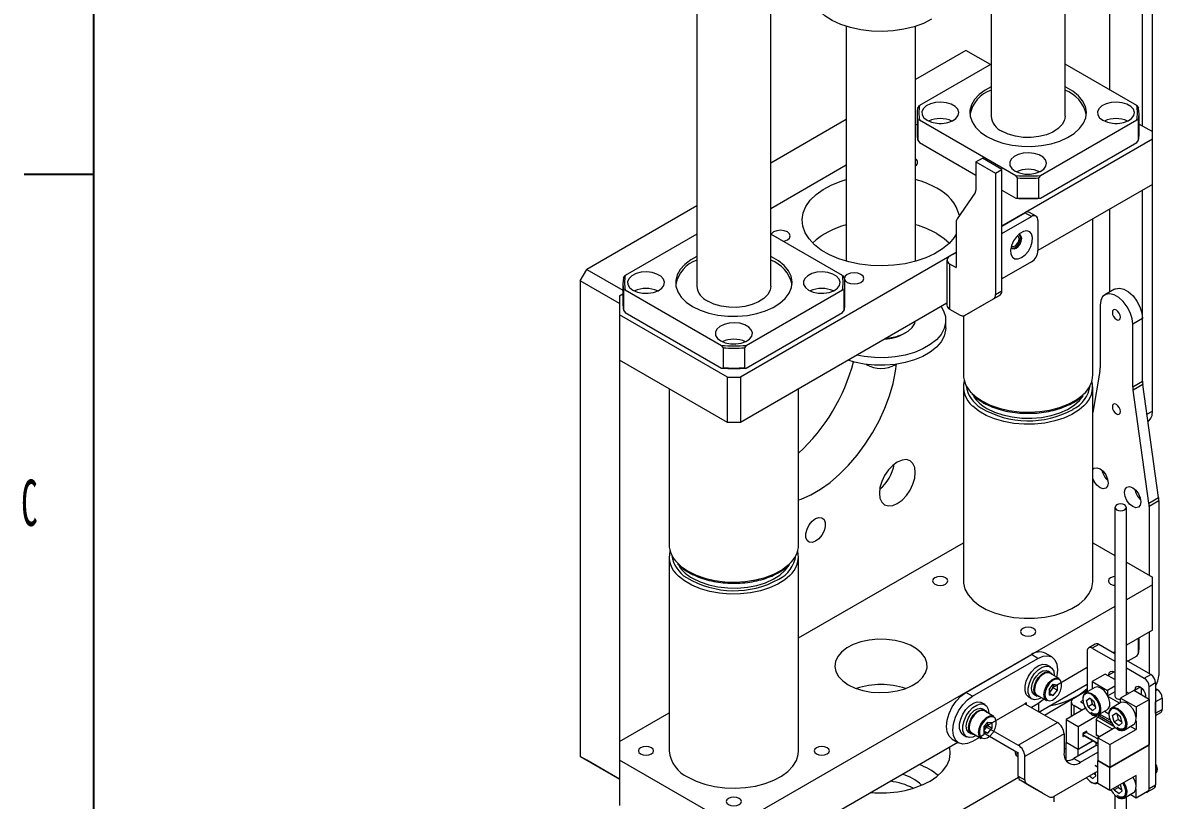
# Model space of a CAD drawing. Header units: millimetres. Extents: x 19 to 1665, y -46 to 1184.
# Drawn here: x 19.8 to 216.9, y 825 to 959.5 of the extents above; entities that cross this region are included whole.
import ezdxf

# ---------------------------------------------------------------- set-up
doc = ezdxf.new("R2010")
doc.units = ezdxf.units.MM
doc.header["$LTSCALE"] = 4
doc.layers.add('12', color=4, linetype='Continuous')
doc.styles.add('SLDTEXTSTYLE5', font='TXT', dxfattribs={"width": 0.525})

# ---------------------------------------------------------------- blocks, each defined once
blk = doc.blocks.new('블록12')
for p, q in [((31.99, 1161.2), (31.99, 21.2)), ((31.99, 933.2), (19.99, 933.2))]:
    blk.add_line(p, q)

msp = doc.modelspace()

# ---------------------------------------------------------------- linework, layer by layer
at = {"color": 7, "linetype": 'Continuous', "lineweight": 18}
for p, q in [((215.2, 940.64), (215.2, 1007.59)), ((213.5, 941.62), (213.5, 1006.61)), ((207.84, 947.82), (207.84, 1003.35)), ((200.1, 943.31), (200.1, 998.88)), ((187.3, 978.1), (187.3, 943.31)), ((136.39, 972.75), (136.39, 913.92)), ((149.19, 913.92), (149.19, 969.49)), ((162.24, 958.87), (162.24, 918.22)), ((174.24, 918.22), (174.24, 958.87)), ((182.95, 954.68), (174.24, 949.65)), ((187.19, 952.23), (182.95, 954.68)), ((187.3, 952.29), (174.91, 945.14)), ((212.49, 945.14), (200.1, 952.29)), ((174.59, 944.72), (174.91, 945.14)), ((212.49, 945.14), (212.81, 944.72)), ((162.24, 942.72), (149.19, 935.19)), ((174.5, 943.67), (174.5, 940.22)), ((174.91, 942.67), (174.59, 942.62)), ((174.59, 942.62), (174.59, 939.17)), ((174.91, 942.67), (191.56, 933.05)), ((195.84, 933.05), (212.49, 942.67)), ((212.81, 942.62), (212.49, 942.67)), ((212.81, 939.17), (212.81, 942.62)), ((212.9, 940.22), (212.9, 943.67)), ((174.24, 941.81), (174.5, 941.96)), ((212.9, 941.96), (215.2, 940.64)), ((215.2, 939.33), (215.2, 940.64)), ((174.59, 939.17), (174.91, 938.75)), ((174.91, 938.75), (184.65, 933.12)), ((215.2, 939.33), (189.17, 924.31)), ((195.84, 929.13), (212.49, 938.75)), ((212.49, 938.75), (212.81, 939.17)), ((215.2, 931.49), (215.2, 939.33)), ((149.19, 927.35), (162.24, 934.89)), ((184.65, 935.41), (185.78, 936.07)), ((184.65, 935.41), (188.04, 933.45)), ((184.65, 935.41), (184.65, 930.54)), ((189.17, 934.11), (185.78, 936.07)), ((188.04, 933.45), (189.17, 934.11)), ((188.04, 933.45), (188.04, 912.44)), ((189.17, 913.09), (189.17, 934.11)), ((191.88, 932.63), (191.56, 933.05)), ((191.88, 929.18), (191.88, 932.63)), ((195.84, 933.05), (195.52, 932.63)), ((195.52, 932.63), (195.52, 929.18)), ((189.17, 930.51), (191.56, 929.13)), ((215.2, 931.49), (195.4, 920.06)), ((213.5, 897.48), (213.5, 930.51)), ((215.2, 892.29), (215.2, 931.49)), ((184.5, 929.97), (181.41, 925.57)), ((191.56, 929.13), (191.88, 929.18)), ((195.52, 929.18), (195.84, 929.13)), ((136.39, 927.8), (117.33, 916.8)), ((189.17, 924.31), (193.13, 926.59)), ((194.27, 925.94), (193.13, 926.59)), ((195.07, 926.02), (193.93, 926.67)), ((207.84, 912.92), (207.84, 927.25)), ((181.26, 925.01), (181.26, 917.12)), ((189.17, 923), (194.27, 925.94)), ((195.4, 925.29), (195.4, 920.06)), ((204.9, 898.57), (204.9, 925.55)), ((136.39, 922.9), (124, 915.75)), ((161.58, 915.75), (149.19, 922.9)), ((181.26, 919.74), (143.92, 898.18)), ((180.12, 919.08), (181.26, 919.74)), ((116.2, 914.84), (117.33, 916.8)), ((117.33, 916.8), (123.59, 913.19)), ((179.66, 918.43), (179.66, 910.59)), ((180.12, 917.78), (180.12, 909.94)), ((180.12, 917.78), (181.26, 917.12)), ((194.27, 918.1), (189.17, 915.16)), ((122.99, 910.92), (116.2, 914.84)), ((116.2, 914.84), (116.2, 832.53)), ((123.67, 915.32), (124, 915.75)), ((161.58, 915.75), (161.9, 915.32)), ((123.59, 914.28), (123.59, 910.83)), ((124, 913.28), (123.67, 913.23)), ((123.67, 913.23), (123.67, 909.78)), ((124, 913.28), (140.65, 903.66)), ((144.93, 903.66), (161.58, 913.28)), ((161.9, 913.23), (161.58, 913.28)), ((161.9, 909.78), (161.9, 913.23)), ((161.99, 910.83), (161.99, 914.28)), ((188.04, 912.44), (189.17, 913.09)), ((208.67, 913.4), (206.97, 912.42)), ((122.99, 912.22), (123.59, 912.57)), ((122.99, 912.22), (122.99, 908.96)), ((179.66, 910.97), (143.92, 890.34)), ((182.72, 908.82), (187.71, 911.71)), ((188.84, 912.36), (183.85, 909.48)), ((188.84, 912.36), (187.71, 911.71)), ((141.66, 898.18), (122.99, 908.96)), ((122.99, 908.96), (122.99, 901.12)), ((123.67, 909.78), (124, 909.36)), ((124, 909.36), (140.65, 899.74)), ((144.93, 899.74), (161.58, 909.36)), ((161.58, 909.36), (161.9, 909.78)), ((180.12, 909.94), (181.92, 908.9)), ((182.72, 908.82), (183.85, 909.48)), ((206.15, 910.59), (206.15, 899.77)), ((179.44, 906.67), (179.44, 907.98)), ((182.5, 908.75), (182.5, 898.57)), ((213.5, 908.3), (211.8, 907.32)), ((211.8, 896.5), (211.8, 907.32)), ((213.5, 897.48), (213.5, 908.3)), ((172.2, 905.69), (172.49, 905.85)), ((140.97, 903.24), (140.65, 903.66)), ((140.97, 899.79), (140.97, 903.24)), ((144.93, 903.66), (144.61, 903.24)), ((144.61, 903.24), (144.61, 899.79)), ((141.66, 890.34), (122.99, 901.12)), ((122.99, 901.12), (122.99, 835.14)), ((140.65, 899.74), (140.97, 899.79)), ((144.61, 899.79), (144.93, 899.74)), ((206.1, 899.22), (204.9, 892.05)), ((141.66, 898.18), (143.92, 898.18)), ((141.66, 890.34), (141.66, 898.18)), ((143.92, 898.18), (143.92, 890.34)), ((211.8, 896.5), (213.5, 897.48)), ((131.59, 896.16), (131.59, 869.18)), ((153.99, 869.18), (153.99, 896.16)), ((182.5, 896.48), (182.5, 862.9)), ((204.9, 862.9), (204.9, 896.48)), ((213.54, 896.89), (211.85, 895.91)), ((214.59, 876.36), (211.85, 895.91)), ((216.28, 877.34), (213.54, 896.89)), ((214.26, 891.76), (215.2, 892.29)), ((143.92, 890.34), (141.66, 890.34)), ((214.59, 876.36), (216.28, 877.34)), ((208.71, 875.64), (208.71, 842.98)), ((210.71, 843.23), (210.71, 875.64)), ((216.33, 876.75), (214.63, 875.77)), ((214.63, 875.77), (214.63, 863.88)), ((216.33, 876.75), (216.33, 846.57)), ((153.99, 853.04), (182.5, 869.5)), ((204.9, 869.5), (208.71, 867.3)), ((131.59, 867.09), (131.59, 833.51)), ((153.99, 833.51), (153.99, 867.09)), ((210.71, 866.14), (215.2, 863.55)), ((215.2, 862.25), (215.2, 863.55)), ((215.2, 862.25), (210.71, 859.66)), ((215.2, 854.41), (215.2, 862.25)), ((208.71, 858.5), (143.92, 821.1)), ((215.2, 854.41), (210.71, 851.82)), ((214.63, 854.08), (214.63, 846.9)), ((205.32, 851.99), (204.19, 851.33)), ((205.92, 851.93), (204.79, 851.27)), ((208.71, 850.32), (205.92, 851.93)), ((212.81, 850.33), (212.81, 853.03)), ((212.9, 851.38), (212.9, 853.08)), ((182.95, 843.63), (194.27, 850.17)), ((195.4, 849.51), (194.27, 850.17)), ((197.8, 849.75), (196.67, 850.4)), ((203.94, 850.78), (203.94, 843.72)), ((204.79, 851.27), (208.71, 849.01)), ((208.71, 850.66), (208.41, 850.49)), ((212.49, 849.91), (210.95, 849.02)), ((212.49, 849.91), (212.81, 850.33)), ((184.08, 842.98), (195.4, 849.51)), ((197.56, 848.04), (197, 848.36)), ((203.94, 847.91), (197.93, 844.44)), ((214.91, 846.74), (210.71, 849.16)), ((210.71, 847.86), (213.78, 846.08)), ((197.54, 847.08), (197.14, 847.31)), ((199.07, 846.01), (197.46, 846.94)), ((198.23, 846.57), (198.22, 846.5)), ((207.05, 846.8), (204.79, 845.49)), ((208.71, 845.84), (207.05, 846.8)), ((207.67, 846.67), (208.58, 847.19)), ((207.67, 846.44), (207.67, 846.67)), ((213.78, 846.08), (214.91, 846.74)), ((203.94, 844.97), (195.84, 840.3)), ((196.53, 839.71), (203.94, 843.99)), ((197.33, 844.12), (198.06, 845.02)), ((197.33, 843.53), (198.04, 844.42)), ((197.33, 844.12), (197.33, 843.16)), ((198.04, 844.42), (198.04, 845.01)), ((198.04, 844.42), (198.78, 843.99)), ((198.06, 845.02), (198.78, 844.96)), ((198.06, 843.09), (198.78, 843.99)), ((198.78, 843.99), (198.78, 844.96)), ((201.62, 842.65), (203.94, 843.99)), ((205.22, 844.46), (203.6, 843.53)), ((204.79, 845.49), (204.79, 844.21)), ((204.79, 845.49), (207.45, 843.96)), ((208.71, 844.69), (207.45, 843.96)), ((207.45, 843.96), (207.45, 843.13)), ((211.97, 843.96), (209.71, 842.65)), ((214.63, 842.42), (211.97, 843.96)), ((212.2, 844.06), (213.1, 844.58)), ((212.2, 843.83), (212.2, 844.06)), ((213.33, 843.18), (213.33, 844.42)), ((213.33, 844.38), (213.42, 844.33)), ((215.76, 845.27), (214.63, 844.61)), ((214.63, 826.98), (214.63, 844.61)), ((215.76, 845.27), (215.76, 827.63)), ((215.76, 844.29), (216.04, 844.12)), ((215.76, 843.96), (216.04, 844.12)), ((184.08, 842.98), (182.95, 843.63)), ((186.25, 841.51), (185.68, 841.83)), ((193.42, 841.84), (193.13, 841.67)), ((193.42, 841.51), (193.42, 841.84)), ((193.8, 842.82), (194.36, 842.49)), ((194.78, 843.22), (195.18, 842.99)), ((195.26, 843.13), (196.87, 842.2)), ((197.33, 843.51), (198.06, 843.09)), ((198.06, 843.09), (197.33, 843.16)), ((201.15, 842), (201.15, 839.48)), ((203.16, 842.23), (202.75, 842)), ((202.75, 842), (203.26, 841.7)), ((203.79, 842.21), (204.32, 842.65)), ((204.42, 842.57), (203.79, 842.21)), ((204.09, 841.14), (203.79, 842.21)), ((205.15, 842.01), (204.32, 842.65)), ((204.82, 841.56), (204.58, 842.45)), ((205.44, 840.94), (205.15, 842.01)), ((208.71, 843.71), (207.51, 843.02)), ((207.56, 842.91), (209.57, 841.75)), ((209.74, 841.85), (208.13, 840.92)), ((209.71, 841.83), (209.71, 842.65)), ((209.71, 842.65), (212.37, 841.12)), ((210.71, 843.71), (211.12, 843.47)), ((212.37, 841.12), (214.63, 842.42)), ((214.01, 843.01), (214.01, 842.78)), ((214.63, 842.42), (214.63, 834.59)), ((216.89, 842.65), (215.76, 842)), ((215.76, 840.04), (215.76, 842)), ((216.89, 842.65), (216.89, 840.69)), ((122.99, 835.14), (131.59, 840.11)), ((186.23, 840.55), (185.83, 840.78)), ((187.76, 839.48), (186.15, 840.41)), ((186.35, 837.75), (193.13, 841.67)), ((186.91, 840.04), (186.91, 839.97)), ((193.13, 841.67), (198.79, 838.41)), ((195.4, 841.67), (194.27, 841.02)), ((195.52, 841.74), (195.52, 840.34)), ((195.52, 840.34), (195.84, 840.3)), ((195.84, 840.3), (195.55, 840.28)), ((203.62, 840.9), (200.26, 838.96)), ((203.01, 840.55), (201.62, 841.35)), ((201.62, 841.35), (201.62, 839.75)), ((204.82, 841.56), (204.09, 841.14)), ((204.09, 841.14), (204.91, 840.5)), ((204.82, 841.56), (205.39, 841.12)), ((205.44, 840.94), (204.91, 840.5)), ((205.8, 839.72), (207.42, 840.65)), ((206.03, 839.85), (206.03, 839.55)), ((207.89, 838.81), (206.05, 839.86)), ((206.9, 840.35), (207.67, 839.91)), ((208.32, 839.6), (208.85, 840.04)), ((208.95, 839.96), (208.32, 839.6)), ((209.68, 839.4), (208.85, 840.04)), ((209.35, 838.95), (209.1, 839.84)), ((212.37, 841.12), (212.37, 839.4)), ((215.76, 840.04), (216.89, 840.69)), ((215.76, 839.63), (216.64, 840.14)), ((186.02, 837.59), (186.74, 838.49)), ((186.02, 837), (186.73, 837.89)), ((186.73, 837.89), (186.73, 838.48)), ((186.73, 837.89), (187.47, 837.46)), ((186.74, 838.49), (187.47, 838.43)), ((187.47, 837.46), (187.47, 838.43)), ((192, 834.49), (198.79, 838.41)), ((200.26, 838.96), (202.36, 837.75)), ((200.26, 838.96), (200.26, 835.04)), ((202.36, 837.75), (205.64, 839.65)), ((205.47, 838.9), (205.75, 839.39)), ((208.29, 837.26), (205.47, 838.9)), ((205.47, 838.9), (205.47, 836.28)), ((206.03, 839.55), (205.75, 839.39)), ((205.75, 839.39), (208.51, 837.79)), ((206.03, 839.55), (208.11, 838.35)), ((208.61, 838.52), (208.32, 839.6)), ((209.35, 838.95), (208.61, 838.52)), ((208.61, 838.52), (209.44, 837.89)), ((209.35, 838.95), (209.92, 838.51)), ((209.97, 838.33), (209.44, 837.89)), ((209.97, 838.33), (209.68, 839.4)), ((210.33, 837.11), (211.94, 838.04)), ((212.37, 838.72), (212.37, 837.2)), ((182.48, 836.29), (183.05, 835.96)), ((183.47, 836.69), (183.87, 836.46)), ((183.95, 836.6), (185.56, 835.67)), ((186.06, 836.28), (185.34, 835.86)), ((186.02, 837.59), (186.02, 836.63)), ((186.02, 836.98), (186.74, 836.56)), ((186.74, 836.56), (186.02, 836.63)), ((186.06, 837.51), (186.06, 836.28)), ((186.35, 837.75), (186.15, 837.64)), ((186.35, 837.75), (192, 834.49)), ((186.35, 836.45), (192, 833.18)), ((186.74, 836.56), (187.47, 837.46)), ((199.92, 836.45), (193.13, 832.53)), ((199.92, 836.45), (199.92, 833.18)), ((202.36, 837.75), (202.36, 833.83)), ((203.83, 836.9), (203.15, 836.51)), ((203.77, 836.71), (203.15, 836.35)), ((203.15, 836.51), (203.15, 835.99)), ((205.75, 834.78), (203.15, 836.28)), ((205.75, 834.72), (203.15, 836.22)), ((203.15, 836.06), (203.29, 836.14)), ((203.15, 835.99), (203.35, 836.1)), ((203.77, 836.71), (203.77, 836.87)), ((205.75, 835.57), (203.77, 836.71)), ((203.83, 836.68), (203.83, 836.9)), ((205.75, 836.12), (205.47, 836.28)), ((205.47, 836.28), (206.03, 835.96)), ((208.77, 837.54), (205.75, 835.79)), ((206.03, 835.96), (205.75, 836.12)), ((207.84, 834.59), (212.37, 837.2)), ((211.43, 837.74), (212.37, 837.2)), ((122.99, 835.14), (122.99, 831.88)), ((181.55, 834.98), (143.92, 813.26)), ((180.55, 835.56), (181.68, 834.9)), ((185.28, 835.83), (184.08, 835.14)), ((199.92, 833.83), (200.26, 834.03)), ((200.26, 835.04), (202.36, 833.83)), ((200.26, 834.94), (200.35, 834.99)), ((202.36, 833.74), (200.26, 834.94)), ((200.26, 831.83), (200.26, 834.94)), ((205.58, 834.49), (201.62, 832.2)), ((202.36, 833.83), (204.82, 835.26)), ((204.9, 835.21), (202.36, 833.74)), ((205.75, 834.72), (205.47, 834.88)), ((205.47, 834.88), (205.47, 834.88)), ((205.47, 834.42), (205.47, 834.88)), ((205.55, 835.68), (205.75, 835.79)), ((205.58, 834.49), (205.75, 834.39)), ((205.75, 835.7), (205.64, 835.63)), ((205.75, 835.79), (207.84, 834.59)), ((205.75, 835.79), (205.75, 831.88)), ((207.84, 834.59), (207.84, 830.67)), ((207.84, 830.67), (214.63, 834.59)), ((214.63, 834.49), (207.84, 830.57)), ((214.55, 834.54), (214.63, 834.49)), ((214.63, 826.65), (214.63, 834.49)), ((116.2, 832.53), (122.99, 828.61)), ((117.33, 831.88), (116.2, 832.53)), ((191.97, 833.2), (191.95, 833.18)), ((192, 829.15), (192, 833.18)), ((193.13, 828.5), (193.13, 832.53)), ((201.62, 832.2), (202.75, 831.55)), ((202.36, 832.63), (202.36, 833.74)), ((202.75, 831.55), (205.75, 833.28)), ((122.99, 828.61), (117.33, 831.88)), ((141.66, 821.1), (122.99, 831.88)), ((122.99, 831.88), (122.99, 824.04)), ((205.75, 830.01), (198.13, 825.61)), ((205.24, 831.06), (205.75, 830.76)), ((205.24, 830.99), (205.75, 830.7)), ((205.75, 831.88), (207.84, 830.67)), ((205.75, 831.78), (205.83, 831.83)), ((207.84, 830.57), (205.75, 831.78)), ((205.75, 827.86), (205.75, 831.78)), ((207.84, 826.65), (207.84, 830.57)), ((216.06, 830.22), (216.06, 830.4)), ((169.38, 815.87), (192.02, 828.94)), ((192, 829.15), (193.13, 828.5)), ((193.47, 827.77), (192.33, 828.42)), ((196.2, 826.19), (192.33, 828.42)), ((204.33, 829.19), (204.91, 828.74)), ((205.44, 829.18), (204.91, 828.74)), ((205.06, 829.62), (205.39, 829.36)), ((205.44, 829.18), (205.29, 829.75)), ((212.37, 829.26), (207.84, 826.65)), ((212.37, 827.64), (212.37, 829.26)), ((215.76, 829.64), (215.81, 829.67)), ((175.25, 827.56), (175.25, 827.57)), ((193.47, 827.77), (197.33, 825.53)), ((196.2, 826.19), (197.33, 825.53)), ((207.84, 826.65), (205.75, 827.86)), ((208.61, 826.77), (208.53, 827.05)), ((209.35, 827.19), (208.61, 826.77)), ((208.61, 826.77), (209.44, 826.13)), ((209.35, 827.19), (209.27, 827.47)), ((209.35, 827.19), (209.92, 826.75)), ((209.97, 826.57), (209.44, 826.13)), ((209.68, 827.64), (209.63, 827.68)), ((209.97, 826.57), (209.68, 827.64)), ((210.33, 825.35), (211.94, 826.28)), ((212.37, 825.34), (212.37, 826.96)), ((214.63, 826.65), (212.37, 825.34)), ((214.38, 826.43), (215.51, 827.08)), ((214.63, 826.98), (215.76, 827.63)), ((198.23, 824.69), (198.23, 825.67)), ((208.71, 825.83), (208.71, 796.5)), ((210.71, 796.5), (210.71, 825.57)), ((212.37, 825.34), (211.34, 825.93))]:
    msp.add_line(p, q, dxfattribs=at)
at = {"color": 7, "linetype": 'Continuous', "lineweight": 18, "flags": 128}
for points in [[(177.01, 960.07), (175.57, 959.36), (173.96, 958.78), (172.21, 958.35), (170.37, 958.08), (168.48, 957.98), (166.59, 958.04), (164.73, 958.27), (162.96, 958.66), (161.31, 959.2), (159.82, 959.88), (158.53, 960.69), (157.47, 961.59), (156.66, 962.59), (156.12, 963.64), (155.86, 964.72), (155.86, 964.84)], [(187.3, 948.4), (186.28, 947.84), (185.23, 947.06), (184.43, 946.19), (183.89, 945.25), (183.64, 944.27), (183.68, 943.29), (184, 942.32), (184.61, 941.39), (185.47, 940.54), (186.57, 939.79)], [(186.57, 939.79), (187.88, 939.15), (189.35, 938.65), (190.95, 938.3), (192.63, 938.12), (194.34, 938.09), (196.03, 938.24), (197.66, 938.55), (199.17, 939.01), (200.52, 939.62), (201.68, 940.34), (202.6, 941.17), (203.27, 942.08), (203.67, 943.04), (203.78, 944.03), (203.6, 945.01), (203.13, 945.96), (202.39, 946.85), (201.41, 947.65), (200.2, 948.35), (200.1, 948.4)], [(176.24, 942.6), (177.01, 942.27), (177.91, 942.09), (178.86, 942.07), (179.78, 942.21), (180.59, 942.5), (181.21, 942.92), (181.59, 943.42), (181.7, 943.97), (181.52, 944.51), (181.08, 945), (180.4, 945.39), (179.56, 945.65), (178.62, 945.75), (177.67, 945.69), (176.8, 945.47), (176.07, 945.11), (175.57, 944.64), (175.32, 944.11), (175.36, 943.56), (175.67, 943.04), (176.24, 942.6)], [(206.64, 942.6), (207.41, 942.27), (208.31, 942.09), (209.26, 942.07), (210.18, 942.21), (210.99, 942.5), (211.61, 942.92), (211.99, 943.42), (212.1, 943.97), (211.92, 944.51), (211.48, 945), (210.8, 945.39), (209.96, 945.65), (209.02, 945.75), (208.07, 945.69), (207.2, 945.47), (206.47, 945.11), (205.97, 944.64), (205.72, 944.11), (205.76, 943.56), (206.07, 943.04), (206.64, 942.6)], [(200.1, 943.31), (199.99, 942.62), (199.58, 941.85), (198.9, 941.16), (197.97, 940.56), (196.85, 940.1), (195.58, 939.78), (194.22, 939.63), (192.84, 939.65), (191.49, 939.85), (190.25, 940.2), (189.17, 940.7)], [(178.28, 942.06), (178.5, 942.07), (178.72, 942.06)], [(208.68, 942.06), (208.9, 942.07), (209.12, 942.06)], [(191.44, 933.82), (192.21, 933.49), (193.11, 933.31), (194.06, 933.29), (194.98, 933.43), (195.79, 933.73), (196.41, 934.14), (196.79, 934.65), (196.9, 935.2), (196.72, 935.74), (196.28, 936.22), (195.6, 936.61), (194.76, 936.87), (193.82, 936.97), (192.87, 936.91), (192, 936.69), (191.27, 936.33), (190.77, 935.87), (190.52, 935.33), (190.56, 934.78), (190.87, 934.26), (191.44, 933.82)], [(193.48, 933.28), (193.7, 933.29), (193.92, 933.28)], [(181.26, 922.92), (180.89, 922.34), (180.02, 921.31), (178.89, 920.36), (177.53, 919.52), (175.98, 918.8), (174.26, 918.22), (172.41, 917.79), (170.48, 917.52), (168.49, 917.41), (166.51, 917.48), (164.55, 917.71), (162.68, 918.1), (160.93, 918.64), (159.33, 919.33), (157.92, 920.14), (156.73, 921.06), (155.79, 922.08), (155.11, 923.16), (154.72, 924.28), (154.61, 925.43), (154.79, 926.58), (155.26, 927.69), (156, 928.76), (157.01, 929.75), (158.25, 930.65), (159.71, 931.43), (161.35, 932.08), (162.24, 932.36)], [(151.32, 921.67), (151.5, 921.7), (152.05, 921.91), (152.41, 922.23), (152.54, 922.6), (152.41, 922.97), (152.05, 923.28), (151.5, 923.49), (150.86, 923.57), (150.21, 923.49), (149.67, 923.28), (149.31, 922.97), (149.24, 922.87)], [(177.89, 923.02), (179.19, 922.15), (180.07, 921.37)], [(192.57, 918.85), (193.19, 919.32), (193.74, 919.98), (194.16, 920.76), (194.41, 921.57), (194.46, 922.32), (194.31, 922.93), (193.97, 923.33), (193.47, 923.49), (192.88, 923.39), (192.26, 923.03), (191.66, 922.45), (191.17, 921.72), (190.83, 920.92), (190.67, 920.13), (190.73, 919.44), (190.98, 918.92), (191.4, 918.64), (191.95, 918.61), (192.57, 918.85)], [(191.44, 920.58), (191.81, 920.88), (192.12, 921.3), (192.33, 921.78), (192.4, 922.25), (192.33, 922.63), (192.21, 922.8)], [(191.44, 920.88), (191.71, 921.1), (191.94, 921.41), (192.09, 921.76), (192.14, 922.1), (192.09, 922.38), (191.94, 922.56), (191.8, 922.6)], [(191.63, 920.47), (192, 920.77), (192.31, 921.19), (192.52, 921.67), (192.59, 922.14), (192.52, 922.52), (192.31, 922.76), (192.02, 922.82)], [(190.75, 920.63), (190.95, 920.41), (191.26, 920.34), (191.63, 920.47)], [(190.83, 920.93), (190.94, 920.83), (191.17, 920.78), (191.44, 920.88)], [(136.39, 919.01), (135.36, 918.45), (134.32, 917.67), (133.52, 916.79), (132.98, 915.86), (132.73, 914.88), (132.77, 913.89), (133.09, 912.93), (133.69, 912), (134.56, 911.15), (135.66, 910.4)], [(135.66, 910.4), (136.97, 909.76), (138.44, 909.26), (140.04, 908.91), (141.72, 908.72), (143.43, 908.7), (145.12, 908.85), (146.74, 909.16), (148.25, 909.62), (149.61, 910.23), (150.76, 910.95), (151.69, 911.78), (152.36, 912.69), (152.76, 913.65), (152.87, 914.63), (152.69, 915.62), (152.22, 916.57), (151.48, 917.46), (150.5, 918.26), (149.29, 918.96), (149.19, 919.01)], [(190.87, 920.47), (191.07, 920.46), (191.44, 920.58)], [(125.33, 913.2), (126.09, 912.88), (126.99, 912.7), (127.95, 912.68), (128.87, 912.82), (129.68, 913.11), (130.3, 913.53), (130.68, 914.03), (130.79, 914.58), (130.61, 915.12), (130.16, 915.61), (129.49, 916), (128.65, 916.25), (127.71, 916.36), (126.76, 916.3), (125.89, 916.08), (125.16, 915.72), (124.66, 915.25), (124.41, 914.72), (124.44, 914.17), (124.76, 913.65), (125.33, 913.2)], [(155.73, 913.2), (156.49, 912.88), (157.39, 912.7), (158.35, 912.68), (159.27, 912.82), (160.08, 913.11), (160.7, 913.53), (161.08, 914.03), (161.19, 914.58), (161.01, 915.12), (160.56, 915.61), (159.89, 916), (159.05, 916.25), (158.11, 916.36), (157.16, 916.3), (156.29, 916.08), (155.56, 915.72), (155.06, 915.25), (154.81, 914.72), (154.84, 914.17), (155.16, 913.65), (155.73, 913.2)], [(162.4, 914.56), (162.94, 914.35), (163.59, 914.28), (164.23, 914.35), (164.77, 914.56), (165.14, 914.88), (165.27, 915.25), (165.14, 915.62), (164.77, 915.94), (164.23, 916.15), (163.59, 916.22), (162.94, 916.15), (162.4, 915.94), (162.03, 915.62), (161.91, 915.29)], [(161.94, 915.05), (162.03, 914.88), (162.4, 914.56)], [(149.19, 913.92), (149.07, 913.23), (148.67, 912.46), (147.99, 911.77), (147.06, 911.17), (145.94, 910.71), (144.67, 910.39), (143.31, 910.24), (141.92, 910.26), (140.58, 910.46), (139.34, 910.81), (138.26, 911.31)], [(208.67, 913.4), (208.82, 913.47), (209.5, 913.58), (210.27, 913.4), (211.07, 912.93), (211.85, 912.22), (212.52, 911.33), (213.05, 910.32), (213.38, 909.29), (213.5, 908.3)], [(127.37, 912.67), (127.59, 912.68), (127.81, 912.67)], [(157.77, 912.67), (157.99, 912.68), (158.21, 912.67)], [(211.8, 907.32), (211.69, 908.31), (211.35, 909.34), (210.83, 910.35), (210.15, 911.25), (209.38, 911.95), (208.57, 912.42), (207.8, 912.6), (207.12, 912.49), (206.59, 912.09), (206.26, 911.44), (206.15, 910.59)], [(178.64, 910.39), (179.06, 909.65), (179.39, 908.63), (179.42, 907.59), (179.17, 906.56), (178.63, 905.56), (177.83, 904.63), (176.78, 903.79), (175.5, 903.05), (174.04, 902.44), (172.43, 901.98), (170.71, 901.67), (168.92, 901.52), (167.12, 901.54), (165.35, 901.73), (164.07, 901.98)], [(209.68, 908.54), (209.63, 908.89), (209.47, 909.24), (209.24, 909.55), (208.97, 909.77), (208.7, 909.86), (208.47, 909.82), (208.32, 909.64), (208.27, 909.36), (208.32, 909.02), (208.47, 908.66), (208.7, 908.35), (208.97, 908.14), (209.24, 908.04), (209.47, 908.09), (209.63, 908.26), (209.68, 908.54)], [(140.53, 904.43), (141.29, 904.1), (142.19, 903.92), (143.15, 903.9), (144.07, 904.04), (144.88, 904.34), (145.5, 904.75), (145.88, 905.26), (145.99, 905.81), (145.81, 906.35), (145.36, 906.83), (144.69, 907.22), (143.85, 907.48), (142.91, 907.58), (141.96, 907.52), (141.09, 907.3), (140.36, 906.94), (139.86, 906.48), (139.61, 905.94), (139.64, 905.39), (139.96, 904.87), (140.53, 904.43)], [(169.09, 904.87), (169.69, 904.94), (170.91, 905.2), (172, 905.6), (172.92, 906.13), (173.62, 906.76), (174.07, 907.47), (174.18, 907.81)], [(179.44, 906.67), (179.42, 906.28), (179.17, 905.25), (178.63, 904.26), (177.83, 903.33), (176.78, 902.48), (175.5, 901.75), (174.04, 901.14), (172.43, 900.67), (170.71, 900.36), (168.92, 900.22), (167.12, 900.24), (165.35, 900.42), (163.65, 900.77), (162.55, 901.1)], [(142.57, 903.89), (142.79, 903.9), (143.01, 903.89)], [(153.99, 876.91), (154.43, 877.07), (156.09, 877.8), (157.77, 878.77), (159.43, 879.95), (161.06, 881.35), (162.63, 882.93), (164.12, 884.67), (165.51, 886.56), (166.78, 888.55), (167.91, 890.63), (168.89, 892.77), (169.7, 894.93), (170.33, 897.09), (170.77, 899.21), (170.94, 900.48)], [(183.88, 895.46), (184.61, 894.79), (185.78, 894)], [(185.78, 894), (187.15, 893.32), (188.7, 892.78), (190.37, 892.39), (192.13, 892.17), (193.93, 892.1), (195.72, 892.21), (197.46, 892.48), (199.1, 892.9), (200.61, 893.48), (201.93, 894.18), (203.04, 895), (203.32, 895.25)], [(203.36, 893.21), (202.52, 892.49), (201.29, 891.72), (199.88, 891.08), (198.3, 890.58), (196.6, 890.23), (194.83, 890.04), (193.02, 890.02), (191.24, 890.17), (189.52, 890.48), (187.91, 890.94), (186.44, 891.55), (185.17, 892.29), (184.12, 893.13), (184.09, 893.16)], [(186.57, 892.75), (187.88, 892.12), (189.35, 891.62), (190.95, 891.27), (192.63, 891.08), (194.34, 891.06), (196.03, 891.21), (197.66, 891.52), (199.17, 891.98), (200.52, 892.58), (201.68, 893.31), (202.6, 894.14), (203.22, 894.95)], [(209.68, 892.21), (209.63, 892.56), (209.47, 892.91), (209.24, 893.22), (208.97, 893.44), (208.7, 893.53), (208.47, 893.49), (208.32, 893.31), (208.27, 893.03), (208.32, 892.69), (208.47, 892.33), (208.7, 892.02), (208.97, 891.81), (209.24, 891.71), (209.47, 891.76), (209.63, 891.93), (209.68, 892.21)], [(171.07, 883.48), (170.27, 882.89), (169.52, 882.1), (168.87, 881.16), (168.38, 880.13), (168.07, 879.08), (167.96, 878.09), (168.07, 877.22), (168.38, 876.53), (168.87, 876.07), (169.52, 875.88), (170.27, 875.95), (171.07, 876.29), (171.88, 876.88), (172.63, 877.67), (173.27, 878.61), (173.77, 879.64), (174.08, 880.69), (174.18, 881.68), (174.08, 882.55), (173.77, 883.24), (173.27, 883.7), (172.63, 883.89), (171.88, 883.82), (171.07, 883.48)], [(204.9, 882.16), (205.15, 882.4), (205.6, 882.49), (206.15, 882.3), (206.69, 881.87), (207.15, 881.25), (207.45, 880.54), (207.56, 879.85)], [(207.56, 879.85), (207.45, 879.29), (207.15, 878.94), (206.69, 878.85), (206.15, 879.04), (205.6, 879.47), (205.15, 880.09), (204.9, 880.62)], [(213.22, 876.59), (213.11, 876.03), (212.8, 875.67), (212.34, 875.58), (211.8, 875.77), (211.26, 876.21), (210.8, 876.83), (210.5, 877.53), (210.39, 878.22), (210.5, 878.78), (210.8, 879.14), (211.26, 879.23), (211.8, 879.04), (212.34, 878.6), (212.8, 877.98), (213.11, 877.28), (213.22, 876.59)], [(209, 876.05), (208.79, 875.86), (208.71, 875.64), (208.79, 875.42), (209, 875.23), (209.33, 875.11), (209.71, 875.06), (210.09, 875.11), (210.42, 875.23), (210.63, 875.42), (210.71, 875.64), (210.63, 875.86), (210.42, 876.05), (210.09, 876.17), (209.71, 876.22), (209.33, 876.17), (209, 876.05)], [(156.93, 873.68), (157.51, 873.9), (158.02, 873.85), (158.4, 873.55), (158.6, 873.03), (158.6, 872.35), (158.4, 871.59), (158.02, 870.85), (157.51, 870.21), (156.93, 869.76), (156.35, 869.54), (155.84, 869.59), (155.46, 869.89), (155.26, 870.42), (155.26, 871.1), (155.46, 871.85), (155.84, 872.59), (156.35, 873.23), (156.93, 873.68)], [(132.97, 866.07), (133.7, 865.4), (134.87, 864.6)], [(134.87, 864.6), (136.24, 863.93), (137.78, 863.39), (139.46, 863), (141.22, 862.78), (143.01, 862.71), (144.81, 862.82), (146.55, 863.09), (148.19, 863.51), (149.7, 864.09), (151.02, 864.79), (152.13, 865.61), (152.4, 865.86)], [(135.66, 863.36), (136.97, 862.73), (138.44, 862.23), (140.04, 861.88), (141.72, 861.69), (143.43, 861.67), (145.12, 861.82), (146.74, 862.13), (148.25, 862.59), (149.61, 863.19), (150.76, 863.92), (151.69, 864.75), (152.36, 865.66), (152.38, 865.69)], [(152.45, 863.82), (151.61, 863.1), (150.38, 862.33), (148.96, 861.69), (147.39, 861.19), (145.69, 860.84), (143.91, 860.65), (142.11, 860.63), (140.33, 860.78), (138.61, 861.09), (136.99, 861.55), (135.53, 862.16), (134.26, 862.9), (133.2, 863.74), (133.18, 863.77)], [(177.57, 862.36), (178, 862.2), (178.5, 862.14), (179.01, 862.2), (179.43, 862.36), (179.72, 862.61), (179.82, 862.9), (179.72, 863.19), (179.43, 863.44), (179.01, 863.6), (178.5, 863.66), (178, 863.6), (177.57, 863.44), (177.28, 863.19), (177.18, 862.9), (177.28, 862.61), (177.57, 862.36)], [(208.71, 863.65), (208.4, 863.6), (207.97, 863.44), (207.68, 863.19), (207.58, 862.9), (207.68, 862.61), (207.97, 862.36)], [(182.5, 862.9), (182.52, 862.51), (182.77, 861.48), (183.31, 860.49), (184.12, 859.56), (185.17, 858.71), (186.44, 857.98), (187.91, 857.37), (189.52, 856.9), (191.24, 856.59), (193.02, 856.45), (194.83, 856.47), (196.6, 856.66), (198.3, 857), (199.88, 857.51), (201.29, 858.15), (202.52, 858.91), (203.51, 859.78), (204.25, 860.73), (204.72, 861.74), (204.9, 862.77), (204.9, 862.9)], [(207.97, 862.36), (208.4, 862.2), (208.71, 862.15)], [(192.77, 853.59), (193.2, 853.42), (193.7, 853.36), (194.21, 853.42), (194.63, 853.59), (194.92, 853.83), (195.02, 854.13), (194.92, 854.42), (194.63, 854.67), (194.21, 854.83), (193.7, 854.89), (193.2, 854.83), (192.77, 854.67), (192.48, 854.42), (192.38, 854.13), (192.48, 853.83), (192.77, 853.59)], [(162.59, 844.94), (163.76, 844.38), (165.1, 843.96), (166.54, 843.69), (168.05, 843.59), (169.57, 843.65), (171.04, 843.88), (172.41, 844.26), (173.63, 844.79), (174.65, 845.44), (175.44, 846.19), (175.97, 847.01), (176.22, 847.88), (176.19, 848.75), (175.86, 849.61), (175.27, 850.42), (174.41, 851.15), (173.34, 851.77), (172.08, 852.26), (170.68, 852.6), (169.19, 852.79), (167.67, 852.81), (166.17, 852.67), (164.75, 852.36), (163.45, 851.9), (162.32, 851.31), (161.41, 850.61), (160.75, 849.82), (160.36, 848.97), (160.25, 848.1), (160.43, 847.22), (160.89, 846.39), (161.62, 845.62), (162.59, 844.94)], [(195.4, 849.51), (196.28, 849.89), (197.09, 849.97), (197.8, 849.75), (198.34, 849.25), (198.68, 848.5), (198.79, 847.55), (198.68, 846.47), (198.63, 846.27)], [(193.8, 842.82), (193.74, 842.86), (193.36, 843.28), (193.16, 843.91), (193.16, 844.69), (193.36, 845.55), (193.74, 846.41), (194.27, 847.2), (194.89, 847.85), (195.57, 848.3), (196.22, 848.5), (196.81, 848.45), (197, 848.36)], [(196.03, 842.69), (195.46, 842.43), (194.83, 842.35), (194.3, 842.53), (193.92, 842.96), (193.73, 843.58), (193.73, 844.36), (193.92, 845.22), (194.3, 846.09), (194.83, 846.88), (195.46, 847.52), (196.13, 847.97), (196.79, 848.18), (197.37, 848.12), (197.83, 847.82), (198.13, 847.28), (198.23, 846.57), (198.23, 846.57)], [(194.78, 843.22), (194.68, 843.29), (194.39, 843.7), (194.29, 844.3), (194.39, 845.02), (194.68, 845.77), (195.13, 846.45), (195.67, 847), (196.25, 847.33), (196.8, 847.42), (197.14, 847.31)], [(195.69, 842.89), (195.52, 842.89), (195.08, 843.06), (194.79, 843.47), (194.69, 844.07), (194.79, 844.79), (195.08, 845.54), (195.52, 846.22), (196.07, 846.77), (196.65, 847.1), (197.19, 847.19), (197.64, 847.01), (197.89, 846.7)], [(197.46, 846.94), (197.3, 847.01), (196.78, 847.01), (196.22, 846.74), (195.67, 846.25), (195.21, 845.58), (194.91, 844.85), (194.8, 844.14)], [(196.42, 843.21), (196.52, 843.92), (196.82, 844.65), (197.28, 845.31), (197.83, 845.81), (198.4, 846.08), (198.91, 846.08), (199.07, 846.01)], [(196.59, 843.21), (196.68, 842.65), (196.97, 842.29), (197.4, 842.16), (197.92, 842.29), (198.46, 842.66), (198.94, 843.21), (199.31, 843.89), (199.5, 844.58), (199.5, 845.2), (199.31, 845.67), (198.94, 845.92), (198.46, 845.92), (197.92, 845.67), (197.4, 845.2), (196.97, 844.57), (196.68, 843.88), (196.59, 843.21)], [(207.67, 846.67), (207.74, 847.03), (207.94, 847.26), (208.23, 847.31), (208.58, 847.19), (208.72, 847.09)], [(198.2, 845.01), (197.8, 844.21), (197.33, 843.49)], [(207.42, 840.65), (207.57, 840.77), (207.82, 841.23), (207.86, 841.86), (207.69, 842.59), (207.34, 843.31), (206.85, 843.93), (206.28, 844.37), (205.72, 844.56), (205.24, 844.48), (205.22, 844.46)], [(212.2, 844.06), (212.27, 844.42), (212.46, 844.64), (212.76, 844.7), (213.1, 844.58), (213.45, 844.3), (213.74, 843.9), (213.94, 843.45), (214.01, 843.01)], [(180.55, 835.56), (180.55, 835.56), (180.01, 836.06), (179.67, 836.81), (179.56, 837.75), (179.67, 838.84), (180.01, 839.98), (180.55, 841.1), (181.26, 842.13), (182.07, 842.99), (182.95, 843.63)], [(184.08, 835.14), (183.21, 834.77), (182.39, 834.69), (181.68, 834.9), (181.14, 835.4), (180.81, 836.15), (180.69, 837.1), (180.81, 838.18), (181.14, 839.32), (181.68, 840.45), (182.39, 841.48), (183.21, 842.34), (184.08, 842.98)], [(182.48, 836.29), (182.42, 836.33), (182.05, 836.75), (181.85, 837.38), (181.85, 838.16), (182.05, 839.02), (182.42, 839.88), (182.95, 840.67), (183.58, 841.32), (184.25, 841.76), (184.91, 841.97), (185.49, 841.92), (185.68, 841.83)], [(196.43, 842.46), (196.28, 842.31), (195.4, 841.67)], [(204.38, 840.04), (204.92, 839.74), (205.42, 839.69), (205.81, 839.89), (206.04, 840.32), (206.08, 840.92), (205.92, 841.61), (205.59, 842.29), (205.12, 842.88), (204.59, 843.29), (204.06, 843.47), (203.61, 843.39), (203.29, 843.07), (203.15, 842.55), (203.21, 841.89), (203.46, 841.19), (203.87, 840.55), (204.38, 840.04)], [(203.6, 843.53), (203.63, 843.55), (204.11, 843.63), (204.67, 843.44), (205.24, 843), (205.73, 842.38), (206.08, 841.66), (206.25, 840.93), (206.21, 840.3), (205.96, 839.84), (205.8, 839.72)], [(208.71, 842.98), (208.79, 842.76), (209, 842.57), (209.33, 842.45), (209.71, 842.4)], [(211.94, 838.04), (212.1, 838.16), (212.34, 838.62), (212.39, 839.25), (212.22, 839.98), (211.87, 840.7), (211.37, 841.32), (210.81, 841.76), (210.25, 841.94), (209.77, 841.86), (209.74, 841.85)], [(184.71, 836.16), (184.15, 835.9), (183.52, 835.82), (182.99, 836), (182.61, 836.42), (182.41, 837.05), (182.41, 837.83), (182.61, 838.69), (182.99, 839.55), (183.52, 840.34), (184.15, 840.99), (184.82, 841.44), (185.48, 841.64), (186.06, 841.59), (186.52, 841.29), (186.81, 840.75), (186.91, 840.04), (186.91, 840.04)], [(183.47, 836.69), (183.37, 836.76), (183.08, 837.17), (182.98, 837.77), (183.08, 838.49), (183.37, 839.24), (183.81, 839.92), (184.36, 840.47), (184.94, 840.8), (185.48, 840.89), (185.83, 840.78)], [(184.37, 836.35), (184.21, 836.36), (183.77, 836.53), (183.48, 836.94), (183.38, 837.54), (183.48, 838.26), (183.77, 839.01), (184.21, 839.69), (184.76, 840.24), (185.34, 840.57), (185.88, 840.66), (186.32, 840.48), (186.57, 840.16)], [(186.15, 840.41), (185.98, 840.48), (185.47, 840.48), (184.9, 840.21), (184.35, 839.71), (183.9, 839.05), (183.59, 838.32), (183.49, 837.61)], [(208.9, 837.43), (209.44, 837.13), (209.94, 837.08), (210.33, 837.28), (210.57, 837.71), (210.61, 838.31), (210.45, 839), (210.11, 839.68), (209.65, 840.27), (209.11, 840.68), (208.59, 840.86), (208.13, 840.78), (207.81, 840.46), (207.68, 839.93), (207.74, 839.28), (207.99, 838.58), (208.39, 837.93), (208.9, 837.43)], [(208.13, 840.92), (208.16, 840.93), (208.64, 841.01), (209.2, 840.83), (209.76, 840.39), (210.25, 839.77), (210.61, 839.05), (210.77, 838.32), (210.73, 837.69), (210.49, 837.23), (210.33, 837.11)], [(185.1, 836.68), (185.21, 837.39), (185.51, 838.12), (185.96, 838.78), (186.51, 839.28), (187.08, 839.55), (187.6, 839.55), (187.76, 839.48)], [(185.27, 836.68), (185.37, 836.12), (185.66, 835.75), (186.09, 835.63), (186.61, 835.76), (187.14, 836.13), (187.63, 836.68), (187.99, 837.35), (188.19, 838.05), (188.19, 838.67), (187.99, 839.14), (187.63, 839.39), (187.14, 839.39), (186.61, 839.14), (186.09, 838.67), (185.66, 838.04), (185.37, 837.35), (185.27, 836.68)], [(186.37, 838.02), (186.06, 837.51), (186.02, 837.44)], [(186.06, 836.65), (186.13, 836.6), (186.35, 836.45)], [(126.66, 832.97), (127.08, 832.81), (127.59, 832.75), (128.09, 832.81), (128.52, 832.97), (128.81, 833.22), (128.91, 833.51), (128.81, 833.8), (128.52, 834.05), (128.09, 834.21), (127.59, 834.27), (127.08, 834.21), (126.66, 834.05), (126.37, 833.8), (126.27, 833.51), (126.37, 833.22), (126.66, 832.97)], [(157.06, 832.97), (157.48, 832.81), (157.99, 832.75), (158.49, 832.81), (158.92, 832.97), (159.21, 833.22), (159.31, 833.51), (159.21, 833.8), (158.92, 834.05), (158.49, 834.21), (157.99, 834.27), (157.48, 834.21), (157.06, 834.05), (156.77, 833.8), (156.67, 833.51), (156.77, 833.22), (157.06, 832.97)], [(176.73, 828.28), (177.93, 829.09), (178.89, 829.99), (179.61, 830.96), (180.07, 831.99), (180.24, 833.05), (180.14, 834.11), (180.12, 834.16)], [(134.87, 828.94), (136.24, 828.26), (137.78, 827.73), (139.46, 827.34), (141.22, 827.11), (143.01, 827.05), (144.81, 827.15), (146.55, 827.42), (148.19, 827.85), (149.7, 828.42), (151.02, 829.13), (152.13, 829.95), (153, 830.86), (153.61, 831.84), (153.93, 832.86), (153.99, 833.51)], [(191.52, 833.46), (191.45, 833.18), (191.58, 832.81), (191.95, 832.5), (192, 832.46)], [(191.57, 832.82), (191.62, 832.89), (191.97, 833.2)], [(215.81, 829.67), (215.93, 829.77), (216.04, 830.06), (216.03, 830.45), (215.9, 830.88), (215.76, 831.13)], [(203.79, 828.88), (203.87, 828.79), (204.38, 828.28)], [(210.24, 828.03), (210.25, 828.01), (210.61, 827.29), (210.77, 826.56), (210.73, 825.93), (210.49, 825.47), (210.33, 825.35)], [(211.94, 826.28), (212.1, 826.4), (212.34, 826.86), (212.39, 827.49), (212.22, 828.22), (211.87, 828.94), (211.85, 828.96)], [(208.02, 826.75), (208.39, 826.18), (208.9, 825.67)], [(208.9, 825.67), (209.44, 825.37), (209.94, 825.32), (210.33, 825.52), (210.57, 825.95), (210.61, 826.55), (210.45, 827.24), (210.11, 827.92), (210.1, 827.95)], [(141.86, 824.2), (142.28, 824.03), (142.79, 823.97), (143.29, 824.03), (143.72, 824.2), (144.01, 824.44), (144.11, 824.74), (144.01, 825.03), (143.72, 825.27), (143.29, 825.44), (142.79, 825.5), (142.28, 825.44), (141.86, 825.27), (141.57, 825.03), (141.47, 824.74), (141.57, 824.44), (141.86, 824.2)]]:
    msp.add_lwpolyline(points, dxfattribs=at)
at = {"color": 7, "linetype": 'Continuous', "lineweight": 18}
for centre, radius, start, end in [((189.09, 942.54), 5.56, 108.8086, 168.9645), ((198.01, 942.29), 5.91, 12.9416, 69.2853), ((180.93, 943.67), 6.43, 170.617, 189.383), ((181.14, 943.9), 6.35, 168.7821, 191.2179), ((206.26, 943.9), 6.35, 348.7821, 11.2179), ((206.47, 943.67), 6.43, 350.617, 9.383), ((178.5, 937.96), 4.94, 65.9593, 114.0407), ((190.45, 943.6), 3.16, 185.1303, 246.1899), ((208.9, 937.96), 4.94, 65.9593, 114.0407), ((180.95, 940.22), 6.45, 180.0166, 189.3734), ((206.45, 940.22), 6.45, 350.6266, 359.9834), ((173.88, 935.32), 0.687, 301.827, 58.173), ((193.7, 965.66), 32.68, 266.2455, 273.7545), ((193.7, 929.18), 4.94, 65.9593, 114.0407), ((193.7, 965.78), 33.2, 266.8637, 273.1363), ((169.86, 916.57), 16.38, 60.6729, 74.494), ((174.8, 924.3), 7.24, 14.676, 64.7281), ((183.67, 930.5), 0.982, 327.6508, 2.3515), ((193.7, 961.74), 32.68, 266.2455, 273.7545), ((193.7, 962.33), 33.2, 266.8637, 273.1363), ((193.6, 925.94), 0.805, 65.6929, 125.6176), ((182.24, 925.05), 0.982, 147.6508, 182.3515), ((194.71, 925.4), 0.699, 350.786, 129.2033), ((165.56, 911.42), 13.51, 104.2012, 132.5938), ((169.86, 908.73), 16.38, 60.6729, 74.494), ((180.37, 918.43), 0.699, 110.7834, 249.2166), ((192.94, 920.17), 2.46, 302.6055, 357.3945), ((138.18, 913.15), 5.56, 108.8086, 168.9645), ((147.1, 912.89), 5.91, 12.9416, 69.2853), ((130.02, 914.28), 6.43, 170.617, 189.383), ((130.23, 914.51), 6.35, 168.7821, 191.2179), ((155.35, 914.51), 6.35, 348.7821, 11.2179), ((155.56, 914.28), 6.43, 350.617, 9.383), ((127.59, 908.57), 4.94, 65.9593, 114.0407), ((139.54, 914.21), 3.16, 185.1303, 246.1899), ((157.99, 908.57), 4.94, 65.9593, 114.0407), ((188.37, 913.01), 0.805, 305.698, 5.6204), ((130.04, 910.83), 6.45, 180.0166, 189.3734), ((155.54, 910.83), 6.45, 350.6266, 359.9834), ((187.24, 912.36), 0.805, 305.698, 5.6204), ((180.46, 910.67), 0.805, 185.6948, 245.6253), ((182.39, 909.56), 0.805, 234.3818, 294.314), ((168.59, 912.24), 7.48, 272.3991, 298.8958), ((142.79, 936.27), 32.68, 266.2455, 273.7545), ((142.79, 899.79), 4.94, 65.9593, 114.0407), ((142.79, 936.39), 33.2, 266.8637, 273.1363), ((142.79, 932.35), 32.68, 266.2455, 273.7545), ((142.79, 932.94), 33.2, 266.8637, 273.1363), ((131.62, 909.22), 32.96, 312.7417, 345.2351), ((168.24, 904.71), 5.03, 239.5263, 300.4737), ((202.86, 899.75), 3.29, 350.7259, 0.2141), ((187.14, 898.77), 4.65, 182.4714, 225.3491), ((186.82, 896.48), 4.3, 166.0063, 230.5321), ((200.25, 898.76), 4.66, 311.225, 357.6902), ((200.46, 896.52), 4.4, 311.1917, 13.1213), ((217.77, 897.49), 4.27, 180.165, 188.1385), ((188.2, 897.4), 5.26, 187.7746, 239.3702), ((199.07, 897.44), 5.4, 296.3055, 351.9568), ((216.07, 896.51), 4.27, 180.165, 188.1385), ((189.66, 898.51), 6.53, 214.0278, 241.8432), ((193.73, 906.69), 16.08, 239.2891, 298.7572), ((213.2, 892.09), 2.01, 308.1063, 5.913), ((163.64, 884.18), 6.96, 308.9375, 351.0679), ((209.64, 882.69), 3.23, 190.8888, 229.1058), ((215.3, 879.42), 3.23, 190.8888, 229.1058), ((212.06, 876.74), 4.27, 0.165, 8.1385), ((210.36, 875.76), 4.27, 0.165, 8.1385), ((136.23, 869.38), 4.65, 182.4714, 225.3491), ((135.91, 867.09), 4.3, 166.0063, 230.5321), ((149.34, 869.36), 4.66, 311.225, 357.6902), ((149.55, 867.13), 4.4, 311.1917, 13.1213), ((137.28, 868.01), 5.26, 187.7746, 239.3702), ((138.74, 869.12), 6.53, 214.0278, 241.8432), ((148.16, 868.05), 5.4, 296.3055, 351.9568), ((142.82, 877.3), 16.08, 239.2891, 298.7572), ((205.57, 851.44), 0.604, 54.3824, 114.3071), ((195.67, 848.21), 2.41, 65.6279, 125.6826), ((204.46, 850.87), 0.524, 50.7967, 189.214), ((206.45, 851.38), 6.45, 350.6266, 359.9834), ((212.79, 844.53), 1.84, 2.6055, 57.3945), ((213.92, 845.18), 1.84, 2.6055, 57.3945), ((212.79, 846.7), 3.54, 327.065, 357.8083), ((168.24, 832.06), 12.94, 70.9122, 109.0878), ((195.83, 844), 1.04, 172.0769, 236.6109), ((195.55, 854.06), 12.89, 279.306, 310.5824), ((215.05, 842.57), 1.84, 2.6055, 57.3945), ((197.44, 843.07), 1.04, 172.0769, 236.6109), ((201.87, 842), 0.699, 110.7834, 249.2166), ((204.34, 842.58), 1.2, 128.0419, 185.3768), ((205.34, 840.75), 1.13, 232.5961, 293.9745), ((208.87, 839.97), 1.2, 128.0419, 185.3768), ((216.32, 840.62), 0.575, 304.0564, 7.2558), ((197.47, 836.34), 2.46, 2.6055, 57.3945), ((184.52, 837.47), 1.04, 172.0769, 236.6109), ((186.13, 836.53), 1.04, 172.0769, 236.6109), ((209.87, 838.14), 1.13, 232.5961, 293.9745), ((190.68, 832.42), 2.46, 2.6055, 57.3945), ((137.25, 834.11), 5.7, 186.0625, 245.2576), ((201.65, 832.9), 1.75, 170.786, 309.2033), ((200.31, 834.26), 2.44, 269.1037, 302.531), ((170.86, 820.26), 11.57, 51.0607, 69.8136), ((214.6, 830.34), 1.46, 2.2338, 37.113), ((168.4, 844.14), 17.92, 264.0648, 297.7144), ((168.72, 817.43), 10.87, 62.1962, 84.0212), ((169.97, 822.07), 7.63, 46.1602, 75.0093), ((192.8, 829.07), 0.805, 174.3796, 234.302), ((193.94, 828.42), 0.805, 174.3796, 234.302), ((205.19, 829.03), 1.1, 222.6526, 300.5489), ((205.35, 829.02), 1.15, 232.9673, 290.0649), ((214.17, 826.8), 0.427, 267.2625, 332.7321), ((215.19, 827.56), 0.575, 304.0564, 7.2558), ((197.66, 826.27), 0.805, 245.686, 305.6182), ((209.87, 826.38), 1.13, 232.5961, 293.9745)]:
    msp.add_arc(centre, radius, start, end, dxfattribs=at)
for points, knots in [([(183.97, 895.26), (184.2, 895.04), (184.7, 894.53), (185.4, 894.06), (185.83, 893.81), (185.88, 893.78)], [0, 0, 0, 0, 0.419011, 0.929889, 1, 1, 1, 1]), ([(193.67, 891.92), (193.9, 891.91), (194.69, 891.9), (196.04, 892.02), (197.66, 892.3), (199.19, 892.72), (200.61, 893.27), (201.86, 893.95), (202.74, 894.55), (203.12, 894.96), (203.22, 895.06)], [0, 0, 0, 0, 0.0610437, 0.2082419, 0.3555239, 0.5029759, 0.6506842, 0.7987137, 0.9470581, 1, 1, 1, 1]), ([(185.88, 893.78), (186.1, 893.66), (186.73, 893.31), (187.9, 892.83), (189.41, 892.37), (191.01, 892.07), (192.45, 891.91), (193.34, 891.92), (193.67, 891.92)], [0, 0, 0, 0, 0.1033765, 0.2992158, 0.4949333, 0.6904245, 0.8857411, 1, 1, 1, 1]), ([(133.06, 865.87), (133.29, 865.65), (133.79, 865.14), (134.48, 864.67), (134.92, 864.42), (134.97, 864.39)], [0, 0, 0, 0, 0.419011, 0.929889, 1, 1, 1, 1]), ([(142.75, 862.53), (142.99, 862.52), (143.78, 862.51), (145.13, 862.63), (146.75, 862.91), (148.28, 863.33), (149.7, 863.88), (150.94, 864.56), (151.82, 865.16), (152.2, 865.57), (152.3, 865.67)], [0, 0, 0, 0, 0.061044, 0.208242, 0.355524, 0.502976, 0.650684, 0.798714, 0.947058, 1, 1, 1, 1]), ([(134.97, 864.39), (135.19, 864.27), (135.82, 863.92), (136.99, 863.43), (138.49, 862.98), (140.1, 862.68), (141.54, 862.52), (142.43, 862.52), (142.75, 862.53)], [0, 0, 0, 0, 0.103377, 0.299216, 0.494933, 0.690424, 0.885741, 1, 1, 1, 1]), ([(205.63, 842.18), (205.73, 841.98), (205.95, 841.56), (206.07, 840.93), (206.04, 840.38), (205.84, 840.01), (205.54, 839.83), (205.13, 839.84), (204.78, 840.01), (204.58, 840.15), (204.53, 840.18)], [0, 0, 0, 0, 0.136313, 0.276502, 0.415637, 0.554118, 0.695002, 0.828884, 0.961431, 1, 1, 1, 1]), ([(210.15, 839.57), (210.26, 839.36), (210.47, 838.95), (210.6, 838.31), (210.56, 837.77), (210.37, 837.39), (210.07, 837.22), (209.66, 837.23), (209.3, 837.39), (209.1, 837.54), (209.06, 837.57)], [0, 0, 0, 0, 0.1363134, 0.2765018, 0.415637, 0.5541179, 0.6950018, 0.8288841, 0.9614305, 1, 1, 1, 1]), ([(210.15, 827.81), (210.26, 827.6), (210.47, 827.19), (210.6, 826.55), (210.56, 826.01), (210.37, 825.64), (210.07, 825.46), (209.66, 825.47), (209.3, 825.63), (209.1, 825.78), (209.06, 825.81)], [0, 0, 0, 0, 0.1363134, 0.2765018, 0.415637, 0.5541179, 0.6950018, 0.8288841, 0.9614305, 1, 1, 1, 1])]:
    msp.add_open_spline(points, degree=3, knots=knots, dxfattribs=at)

# ---------------------------------------------------------------- block references
at = {"color": 7, "linetype": 'Continuous'}
msp.add_blockref('블록12', (0, 0), dxfattribs=at)

# ---------------------------------------------------------------- texts
at = {"layer": '12', "insert": (20.91, 880.43), "char_height": 8, "attachment_point": 2, "style": 'SLDTEXTSTYLE5'}
msp.add_mtext('C', dxfattribs=at)

doc.saveas('drawing.dxf')
